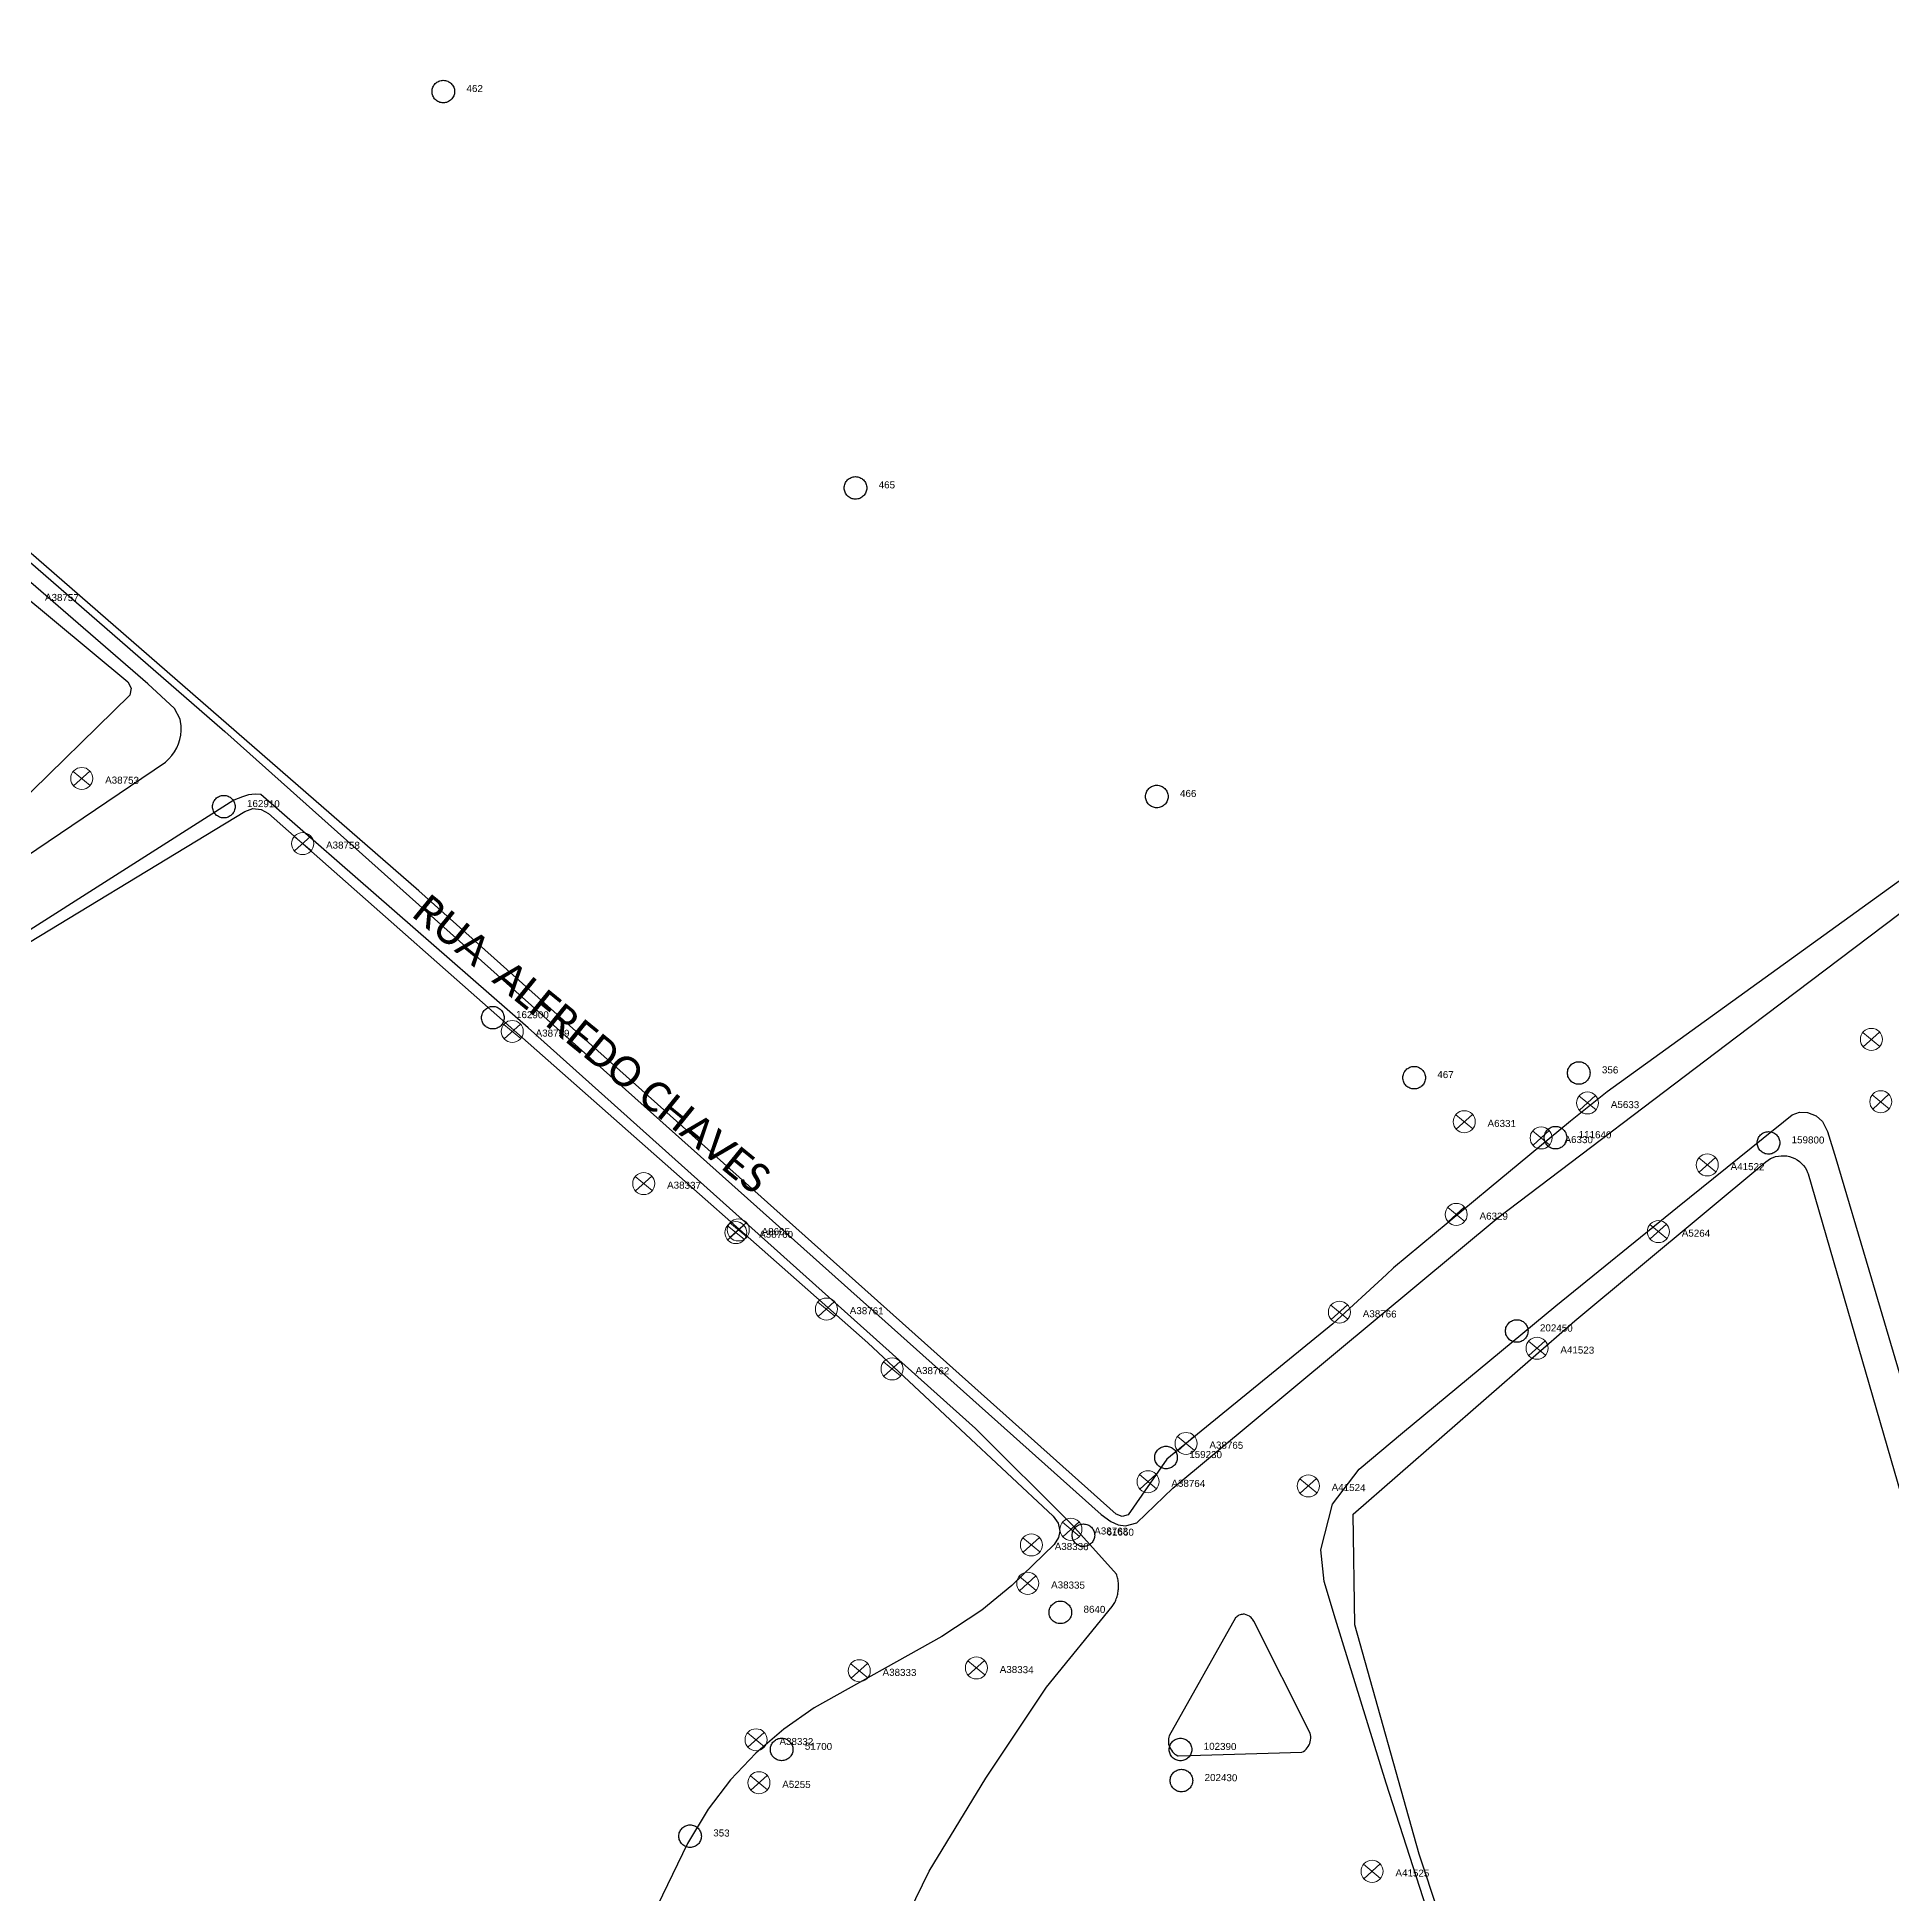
# Model space of a CAD drawing. Header units: millimetres. Extents: x 676447 to 689606, y 7455628 to 7463967.
# Drawn here: x 684855.3 to 685040.3, y 7460606.2 to 7460791.4 of the extents above; entities that cross this region are included whole.
import ezdxf

# ---------------------------------------------------------------- set-up
doc = ezdxf.new("R2010")
doc.units = ezdxf.units.MM
doc.header["$LTSCALE"] = 0.1
doc.header["$MEASUREMENT"] = 0
doc.linetypes.add('PHANTOM2', pattern=[1.25, 0.625, -0.125, 0.125, -0.125, 0.125, -0.125])
doc.layers.add('10.4-Postes', color=1, linetype='Continuous', lineweight=0)
for name, color, linetype in [('Caixas Subterrâneas', 5, 'Continuous'), ('LEGENDAS_INFRAESTRUTURAS', 7, 'Continuous'), ('MUB_MEIOFIO', 7, 'Continuous'), ('MUB_QUADRAS', 7, 'Continuous'), ('MUB_SEGMENTO', 7, 'Continuous'), ('NOS_DE_INFRAESTRUTURA', 7, 'Continuous')]:
    doc.layers.add(name, color=color, linetype=linetype)
doc.styles.add('Legend', font='calibri.ttf')
doc.styles.get("Standard").update_dxf_attribs({"font": 'arial.ttf'})

# ---------------------------------------------------------------- blocks, each defined once
blk = doc.blocks.new('PTPT')
at = {"layer": '10.4-Postes', "color": 1, "linetype": 'PHANTOM2'}
for points in [[(-0.0000079, 0.0000104), (0.0000075, -0.000002)], [(0.000007, 0.0000109), (-0.0000074, -0.0000025)]]:
    blk.add_lwpolyline(points, dxfattribs=at)
at = {"layer": '10.4-Postes', "color": 1}
blk.add_circle((-0.0000002, 0.0000042), 0.00000987, dxfattribs=at)
blk = doc.blocks.new('MHMZ')
at = {"linetype": 'PHANTOM2'}
blk.add_circle((0, 0), 0.0000101, dxfattribs=at)

msp = doc.modelspace()

# ---------------------------------------------------------------- linework, layer by layer
at = {"layer": 'MUB_MEIOFIO', "color": 253, "linetype": 'Continuous'}
for points in [[(684825.27, 7460764.52), (684874, 7460722.16), (684961.38, 7460644.09), (684962.33, 7460643.4), (684963.07, 7460643.06), (684963.8, 7460642.97), (684964.92, 7460643.27), (684968.52, 7460646.73), (685000.96, 7460673.7), (685024.72, 7460691.71), (685086.58, 7460738.46), (685093.7, 7460743.06), (685110.37, 7460753), (685139.61, 7460767.85), (685184.3, 7460793.27)], [(684845.9, 7460704.11), (684868.11, 7460719.11), (684868.44, 7460719.42), (684868.74, 7460719.76), (684869, 7460720.12), (684869.22, 7460720.52), (684869.39, 7460720.93), (684869.52, 7460721.36), (684869.61, 7460721.8), (684869.65, 7460722.25), (684869.65, 7460722.7), (684869.59, 7460723.15), (684869.55, 7460723.38), (684868.99, 7460724.45), (684866.34, 7460726.89), (684815.44, 7460770.98)], [(684933.56, 7460586.68), (684944.23, 7460608.55), (684949.87, 7460617.8), (684955.91, 7460626.88), (684962.48, 7460634.91), (684962.55, 7460635.02), (684962.61, 7460635.12), (684962.67, 7460635.23), (684962.73, 7460635.34), (684962.79, 7460635.46), (684962.84, 7460635.57), (684962.88, 7460635.69), (684962.92, 7460635.81), (684962.96, 7460635.93), (684962.99, 7460636.05), (684963.02, 7460636.17), (684963.05, 7460636.3), (684963.07, 7460636.42), (684963.08, 7460636.55), (684963.1, 7460636.67), (684963.1, 7460636.8), (684963.11, 7460636.92), (684963.11, 7460637.05), (684963.1, 7460637.18), (684963.09, 7460637.3), (684963.08, 7460637.43), (684963.06, 7460637.55), (684963.03, 7460637.67), (684963.01, 7460637.8), (684962.98, 7460637.92), (684962.94, 7460638.04), (684962.9, 7460638.16), (684958.44, 7460643.1), (684948.84, 7460652.67), (684904.25, 7460692.61), (684877.61, 7460715.86), (684877.03, 7460715.92), (684876.36, 7460715.84), (684875.77, 7460715.63), (684874.92, 7460715.31), (684852.42, 7460701)], [(684995.49, 7460599.62), (684989.78, 7460617.32), (684984.73, 7460633.68), (684983.6, 7460637.41), (684983.28, 7460640.59), (684984.43, 7460645.13), (684987.08, 7460648.63), (684991.42, 7460652.25), (685006.7, 7460664.89), (685018.83, 7460674.73), (685027.36, 7460681.6), (685029.38, 7460683.23), (685030.27, 7460683.95), (685030.98, 7460684.19), (685031.8, 7460684.17), (685032.65, 7460683.84), (685033.27, 7460683.28), (685033.77, 7460682.27), (685034.6, 7460679.58), (685037.9, 7460668.49), (685041.2, 7460657.36)], [(684975.67, 7460634.15), (684975.65, 7460634.15), (684975.54, 7460634.15), (684975.43, 7460634.14), (684975.32, 7460634.12), (684975.22, 7460634.09), (684975.11, 7460634.05), (684975.02, 7460633.99), (684974.93, 7460633.93), (684974.85, 7460633.86), (684974.77, 7460633.78), (684968.16, 7460622.05), (684968.11, 7460621.89), (684968.08, 7460621.72), (684968.07, 7460621.55), (684968.08, 7460621.38), (684968.1, 7460621.21), (684968.14, 7460621.05), (684968.2, 7460620.89), (684968.28, 7460620.73), (684968.37, 7460620.59), (684968.47, 7460620.45), (684968.59, 7460620.33), (684968.72, 7460620.22), (684968.86, 7460620.13), (684969.01, 7460620.05), (684969.05, 7460620.03), (684981.38, 7460620.39), (684981.53, 7460620.48), (684981.67, 7460620.58), (684981.8, 7460620.7), (684981.91, 7460620.83), (684982.01, 7460620.97), (684982.1, 7460621.12), (684982.17, 7460621.28), (684982.22, 7460621.44), (684982.25, 7460621.61), (684982.27, 7460621.79), (684982.27, 7460621.96), (684982.25, 7460622.13), (684982.21, 7460622.3), (684976.59, 7460633.45), (684976.51, 7460633.55), (684976.46, 7460633.65), (684976.4, 7460633.74), (684976.32, 7460633.82), (684976.24, 7460633.9), (684976.16, 7460633.97), (684975.67, 7460634.15), (684975.67, 7460634.15)]]:
    msp.add_lwpolyline(points, dxfattribs=at)
at = {"layer": 'MUB_MEIOFIO', "linetype": 'Continuous'}
for points in [[(684825.27, 7460764.52), (684874, 7460722.16), (684961.38, 7460644.09), (684962.33, 7460643.4), (684963.07, 7460643.06), (684963.8, 7460642.97), (684964.92, 7460643.27), (684968.52, 7460646.73), (685000.96, 7460673.7), (685024.72, 7460691.71), (685086.58, 7460738.46), (685093.7, 7460743.06), (685110.37, 7460753), (685139.61, 7460767.85), (685184.3, 7460793.27)], [(684845.9, 7460704.11), (684868.11, 7460719.11), (684868.44, 7460719.42), (684868.74, 7460719.76), (684869, 7460720.12), (684869.22, 7460720.52), (684869.39, 7460720.93), (684869.52, 7460721.36), (684869.61, 7460721.8), (684869.65, 7460722.25), (684869.65, 7460722.7), (684869.59, 7460723.15), (684869.55, 7460723.38), (684868.99, 7460724.45), (684866.34, 7460726.89), (684815.44, 7460770.98)], [(684933.56, 7460586.68), (684944.23, 7460608.55), (684949.87, 7460617.8), (684955.91, 7460626.88), (684962.48, 7460634.91), (684962.55, 7460635.02), (684962.61, 7460635.12), (684962.67, 7460635.23), (684962.73, 7460635.34), (684962.79, 7460635.46), (684962.84, 7460635.57), (684962.88, 7460635.69), (684962.92, 7460635.81), (684962.96, 7460635.93), (684962.99, 7460636.05), (684963.02, 7460636.17), (684963.05, 7460636.3), (684963.07, 7460636.42), (684963.08, 7460636.55), (684963.1, 7460636.67), (684963.1, 7460636.8), (684963.11, 7460636.92), (684963.11, 7460637.05), (684963.1, 7460637.18), (684963.09, 7460637.3), (684963.08, 7460637.43), (684963.06, 7460637.55), (684963.03, 7460637.67), (684963.01, 7460637.8), (684962.98, 7460637.92), (684962.94, 7460638.04), (684962.9, 7460638.16), (684958.44, 7460643.1), (684948.84, 7460652.67), (684904.25, 7460692.61), (684877.61, 7460715.86), (684877.03, 7460715.92), (684876.36, 7460715.84), (684875.77, 7460715.63), (684874.92, 7460715.31), (684852.42, 7460701)], [(684995.49, 7460599.62), (684989.78, 7460617.32), (684984.73, 7460633.68), (684983.6, 7460637.41), (684983.28, 7460640.59), (684984.43, 7460645.13), (684987.08, 7460648.63), (684991.42, 7460652.25), (685006.7, 7460664.89), (685018.83, 7460674.73), (685027.36, 7460681.6), (685029.38, 7460683.23), (685030.27, 7460683.95), (685030.98, 7460684.19), (685031.8, 7460684.17), (685032.65, 7460683.84), (685033.27, 7460683.28), (685033.77, 7460682.27), (685034.6, 7460679.58), (685037.9, 7460668.49), (685041.2, 7460657.36)], [(684975.67, 7460634.15), (684975.65, 7460634.15), (684975.54, 7460634.15), (684975.43, 7460634.14), (684975.32, 7460634.12), (684975.22, 7460634.09), (684975.11, 7460634.05), (684975.02, 7460633.99), (684974.93, 7460633.93), (684974.85, 7460633.86), (684974.77, 7460633.78), (684968.16, 7460622.05), (684968.11, 7460621.89), (684968.08, 7460621.72), (684968.07, 7460621.55), (684968.08, 7460621.38), (684968.1, 7460621.21), (684968.14, 7460621.05), (684968.2, 7460620.89), (684968.28, 7460620.73), (684968.37, 7460620.59), (684968.47, 7460620.45), (684968.59, 7460620.33), (684968.72, 7460620.22), (684968.86, 7460620.13), (684969.01, 7460620.05), (684969.05, 7460620.03), (684981.38, 7460620.39), (684981.53, 7460620.48), (684981.67, 7460620.58), (684981.8, 7460620.7), (684981.91, 7460620.83), (684982.01, 7460620.97), (684982.1, 7460621.12), (684982.17, 7460621.28), (684982.22, 7460621.44), (684982.25, 7460621.61), (684982.27, 7460621.79), (684982.27, 7460621.96), (684982.25, 7460622.13), (684982.21, 7460622.3), (684976.59, 7460633.45), (684976.51, 7460633.55), (684976.46, 7460633.65), (684976.4, 7460633.74), (684976.32, 7460633.82), (684976.24, 7460633.9), (684976.16, 7460633.97), (684975.67, 7460634.15), (684975.67, 7460634.15)]]:
    msp.add_lwpolyline(points, dxfattribs=at)
at = {"layer": 'MUB_QUADRAS', "linetype": 'Continuous'}
for points in [[(685182.43, 7460795.91), (685158.62, 7460782.77), (685149.9, 7460777.51), (685143.79, 7460774.22), (685142.26, 7460772.84), (685138.17, 7460771.16), (685133.39, 7460768.03), (685120.56, 7460761.62), (685103.37, 7460752.56), (685087.86, 7460742.95), (685061.46, 7460722.04), (685011.82, 7460686.24), (685008.15, 7460683.32), (685000.04, 7460676.59), (684990.52, 7460668.69), (684989.8, 7460668.02), (684984.48, 7460663.11), (684967.91, 7460649.6), (684964.05, 7460644.06), (684963.45, 7460643.91), (684962.88, 7460644.14), (684893.35, 7460706.28), (684816.27, 7460773.33)], [(684838.61, 7460748.47), (684864.34, 7460727.09), (684864.69, 7460726.46), (684864.53, 7460725.76), (684841.86, 7460703.57)], [(684849.7, 7460698.23), (684876.02, 7460714.19), (684876.81, 7460714.46), (684877.64, 7460714.38), (684878.37, 7460713.98), (684938.11, 7460661.2), (684956.6, 7460643.93), (684957.08, 7460643.25), (684957.24, 7460642.44), (684957.13, 7460641.82), (684956.7, 7460641.11), (684952.48, 7460637.01), (684949.46, 7460634.55), (684945.48, 7460631.94), (684932.77, 7460624.81), (684929.74, 7460622.71), (684926.94, 7460620.31), (684924.41, 7460617.64), (684922.18, 7460614.71), (684920.12, 7460611.3), (684884.16, 7460536.94)], [(685029.28, 7460500.95), (684993.07, 7460610.25), (684986.66, 7460633.09), (684986.48, 7460644.12), (685008.58, 7460663.41), (685027.63, 7460679.26), (685027.85, 7460679.43), (685028.09, 7460679.57), (685028.35, 7460679.68), (685028.61, 7460679.77), (685028.88, 7460679.83), (685029.16, 7460679.86), (685029.44, 7460679.86), (685029.71, 7460679.84), (685029.99, 7460679.78), (685030.25, 7460679.7), (685030.51, 7460679.59), (685030.75, 7460679.45), (685030.98, 7460679.29), (685031.18, 7460679.1), (685031.37, 7460678.9), (685031.54, 7460678.68), (685031.68, 7460678.44), (685031.79, 7460678.18), (685031.84, 7460678.06), (685051.84, 7460608.96)]]:
    msp.add_lwpolyline(points, dxfattribs=at)

# ---------------------------------------------------------------- block references
at = {"layer": 'Caixas Subterrâneas', "color": 40}
for p, xscale, yscale, zscale, rotation in [((684895.79, 7460785.94), 111319.4907932736, 111319.4907932736, 111319.4907932736, 359.2966136220407), ((684936.88, 7460746.43), 111319.4907932736, 111319.4907932736, 111319.4907932736, 359.296445233341), ((684966.92, 7460715.67), 111319.4907932736, 111319.4907932736, 111319.4907932736, 359.2963215075611), ((684873.91, 7460714.66), 111319.4907932736, 111319.4907932736, 111319.4907932736, 359.2966748062446), ((684900.73, 7460693.62), 111319.4907932736, 111319.4907932736, 111319.4907932736, 359.2965663496531), ((684992.57, 7460687.64), 111319.4907932735, 111319.4907932735, 111319.4907932735, 359.2962153399188), ((685008.98, 7460688.11), 111319.4907932736, 111319.4907932736, 111319.4907932736, 359.2961531168073), ((685006.66, 7460681.66), 111319.4907932736, 111319.4907932736, 111319.4907932736, 359.2961599502291), ((685027.9, 7460681.14), 111319.4907932735, 111319.4907932735, 111319.4907932735, 359.2960790451598), ((685002.8, 7460662.39), 111319.4907932736, 111319.4907932736, 111319.4907932736, 359.2961686707083), ((684967.84, 7460649.78), 111319.4907932736, 111319.4907932736, 111319.4907932736, 359.2962976795753), ((684959.6, 7460642.03), 111319.4907932735, 111319.4907932735, 111319.4907932735, 359.2963266290512), ((684957.3, 7460634.34), 111319.4907932735, 111319.4907932735, 111319.4907932735, 359.2963330117744), ((684929.52, 7460620.68), 111319.4907932736, 111319.4907932736, 111319.4907932736, 359.2964343882725), ((684969.28, 7460620.67), 111319.4907932736, 111319.4907932736, 111319.4907932736, 359.2962832342645), ((684969.37, 7460617.57), 111319.4907932736, 111319.4907932736, 111319.4907932736, 359.2962819284353), ((684920.39, 7460612.03), 111319.4907932735, 111319.4907932735, 111319.4907932735, 359.296466456427)]:
    msp.add_blockref('MHMZ', p, dxfattribs=dict(at, xscale=xscale, yscale=yscale, zscale=zscale, rotation=rotation))
at = {"layer": 'NOS_DE_INFRAESTRUTURA', "color": 1}
for p, xscale, yscale, zscale, rotation in [((684859.77, 7460717), 111319.4907932736, 111319.4907932736, 111319.4907932736, 359.2967293038762), ((684881.79, 7460710.51), 111319.4907932735, 111319.4907932735, 111319.4907932735, 359.2966435685578), ((684902.68, 7460691.78), 111319.4907932736, 111319.4907932736, 111319.4907932736, 359.2965583847834), ((685038.17, 7460690.99), 111319.4907932735, 111319.4907932735, 111319.4907932735, 359.2960430213431), ((685009.87, 7460684.66), 111319.4907932736, 111319.4907932736, 111319.4907932736, 359.2961486658533), ((685039.11, 7460684.78), 111319.4907932736, 111319.4907932736, 111319.4907932736, 359.2960375372641), ((684997.58, 7460682.78), 111319.4907932736, 111319.4907932736, 111319.4907932736, 359.2961948224321), ((685005.25, 7460681.17), 111319.4907932736, 111319.4907932736, 111319.4907932736, 359.2961651643839), ((685021.81, 7460678.48), 111319.4907932736, 111319.4907932736, 111319.4907932736, 359.2961013752192), ((684915.79, 7460676.62), 111319.4907932735, 111319.4907932735, 111319.4907932735, 359.296503862923), ((684925.21, 7460672), 111319.4907932736, 111319.4907932736, 111319.4907932736, 359.2964666223933), ((684996.78, 7460673.54), 111319.4907932736, 111319.4907932736, 111319.4907932736, 359.296195010501), ((684924.97, 7460671.73), 111319.4907932736, 111319.4907932736, 111319.4907932736, 359.2964674475177), ((685016.94, 7460671.83), 111319.4907932735, 111319.4907932735, 111319.4907932735, 359.2961178144201), ((684934, 7460664.11), 111319.4907932735, 111319.4907932735, 111319.4907932735, 359.2964307734256), ((684985.14, 7460663.8), 111319.4907932736, 111319.4907932736, 111319.4907932736, 359.2962362264597), ((685004.84, 7460660.2), 111319.4907932736, 111319.4907932736, 111319.4907932736, 359.2961602415607), ((684940.55, 7460658.14), 111319.4907932736, 111319.4907932736, 111319.4907932736, 359.2964040244631), ((684969.85, 7460650.71), 111319.4907932736, 111319.4907932736, 111319.4907932736, 359.2962903338588), ((684966.06, 7460646.9), 111319.4907932736, 111319.4907932736, 111319.4907932736, 359.2963035893033), ((684982.04, 7460646.48), 111319.4907932736, 111319.4907932736, 111319.4907932736, 359.2962426765174), ((684954.43, 7460640.6), 111319.4907932736, 111319.4907932736, 111319.4907932736, 359.2963458337808), ((684958.37, 7460642.15), 111319.4907932735, 111319.4907932735, 111319.4907932735, 359.2963313532821), ((684954.07, 7460636.77), 111319.4907932735, 111319.4907932735, 111319.4907932735, 359.2963460178595), ((684937.27, 7460628.05), 111319.4907932736, 111319.4907932736, 111319.4907932736, 359.2964072280143), ((684948.95, 7460628.34), 111319.4907932736, 111319.4907932736, 111319.4907932736, 359.296362903667), ((684926.99, 7460621.17), 111319.4907932736, 111319.4907932736, 111319.4907932736, 359.2964441617021), ((684927.27, 7460616.89), 111319.4907932736, 111319.4907932736, 111319.4907932736, 359.2964417842999), ((684988.4, 7460608.06), 111319.4907932736, 111319.4907932736, 111319.4907932736, 359.2962066474273)]:
    msp.add_blockref('PTPT', p, dxfattribs=dict(at, xscale=xscale, yscale=yscale, zscale=zscale, rotation=rotation))

# ---------------------------------------------------------------- texts
at = {"layer": 'LEGENDAS_INFRAESTRUTURAS', "color": 5}
for s, rotation, p in [('462', 359.2966, (684898.1, 7460785.91)), ('465', 359.2964, (684939.19, 7460746.4)), ('466', 359.2963, (684969.23, 7460715.64)), ('162910', 359.2967, (684876.22, 7460714.63)), ('162900', 359.2966, (684903.04, 7460693.59)), ('356', 359.2961, (685011.29, 7460688.08)), ('467', 359.2962, (684994.88, 7460687.61)), ('111640', 359.2962, (685008.97, 7460681.63)), ('159800', 359.2961, (685030.2, 7460681.11)), ('202450', 359.2962, (685005.11, 7460662.36)), ('159230', 359.2963, (684970.15, 7460649.75)), ('61660', 359.2963, (684961.91, 7460642.01)), ('8640', 359.2963, (684959.61, 7460634.31)), ('51700', 359.2964, (684931.83, 7460620.65)), ('102390', 359.2963, (684971.59, 7460620.65)), ('202430', 359.2963, (684971.68, 7460617.54)), ('353', 359.2965, (684922.7, 7460612.01))]:
    msp.add_text(s, height=0.7, rotation=rotation, dxfattribs=at).set_placement(p)
at = {"layer": 'LEGENDAS_INFRAESTRUTURAS', "color": 1}
for s, rotation, p in [('A38757', 359.2967, (684856.08, 7460735.18)), ('A38753', 359.2967, (684862.08, 7460716.97)), ('A38758', 359.2966, (684884.1, 7460710.49)), ('A38759', 359.2965, (684904.99, 7460691.75)), ('A5633', 359.2961, (685012.18, 7460684.63)), ('A6331', 359.2962, (684999.89, 7460682.75)), ('A6330', 359.2962, (685007.56, 7460681.14)), ('A41522', 359.2961, (685024.12, 7460678.45)), ('A38337', 359.2965, (684918.1, 7460676.59)), ('A6329', 359.2962, (684999.09, 7460673.51)), ('A38760', 359.2965, (684927.28, 7460671.7)), ('A8605', 359.2965, (684927.52, 7460671.97)), ('A5264', 359.2961, (685019.25, 7460671.81)), ('A38761', 359.2964, (684936.31, 7460664.08)), ('A38766', 359.2962, (684987.45, 7460663.77)), ('A41523', 359.2962, (685007.15, 7460660.17)), ('A38762', 359.2964, (684942.86, 7460658.11)), ('A38765', 359.2963, (684972.16, 7460650.68)), ('A38764', 359.2963, (684968.37, 7460646.87)), ('A41524', 359.2962, (684984.35, 7460646.46)), ('A38763', 359.2963, (684960.68, 7460642.12)), ('A38336', 359.2963, (684956.74, 7460640.58)), ('A38335', 359.2963, (684956.38, 7460636.74)), ('A38333', 359.2964, (684939.58, 7460628.03)), ('A38334', 359.2964, (684951.26, 7460628.31)), ('A38332', 359.2964, (684929.3, 7460621.14)), ('A5255', 359.2964, (684929.58, 7460616.86)), ('A41525', 359.2962, (684990.71, 7460608.03))]:
    msp.add_text(s, height=0.7, rotation=rotation, dxfattribs=at).set_placement(p)
at = {"layer": 'MUB_SEGMENTO', "color": 253, "style": 'Legend'}
msp.add_text('RUA  ALFREDO CHAVES', height=3, rotation=320.8167, dxfattribs=at).set_placement((684892.51, 7460703.81))

doc.saveas('drawing.dxf')
